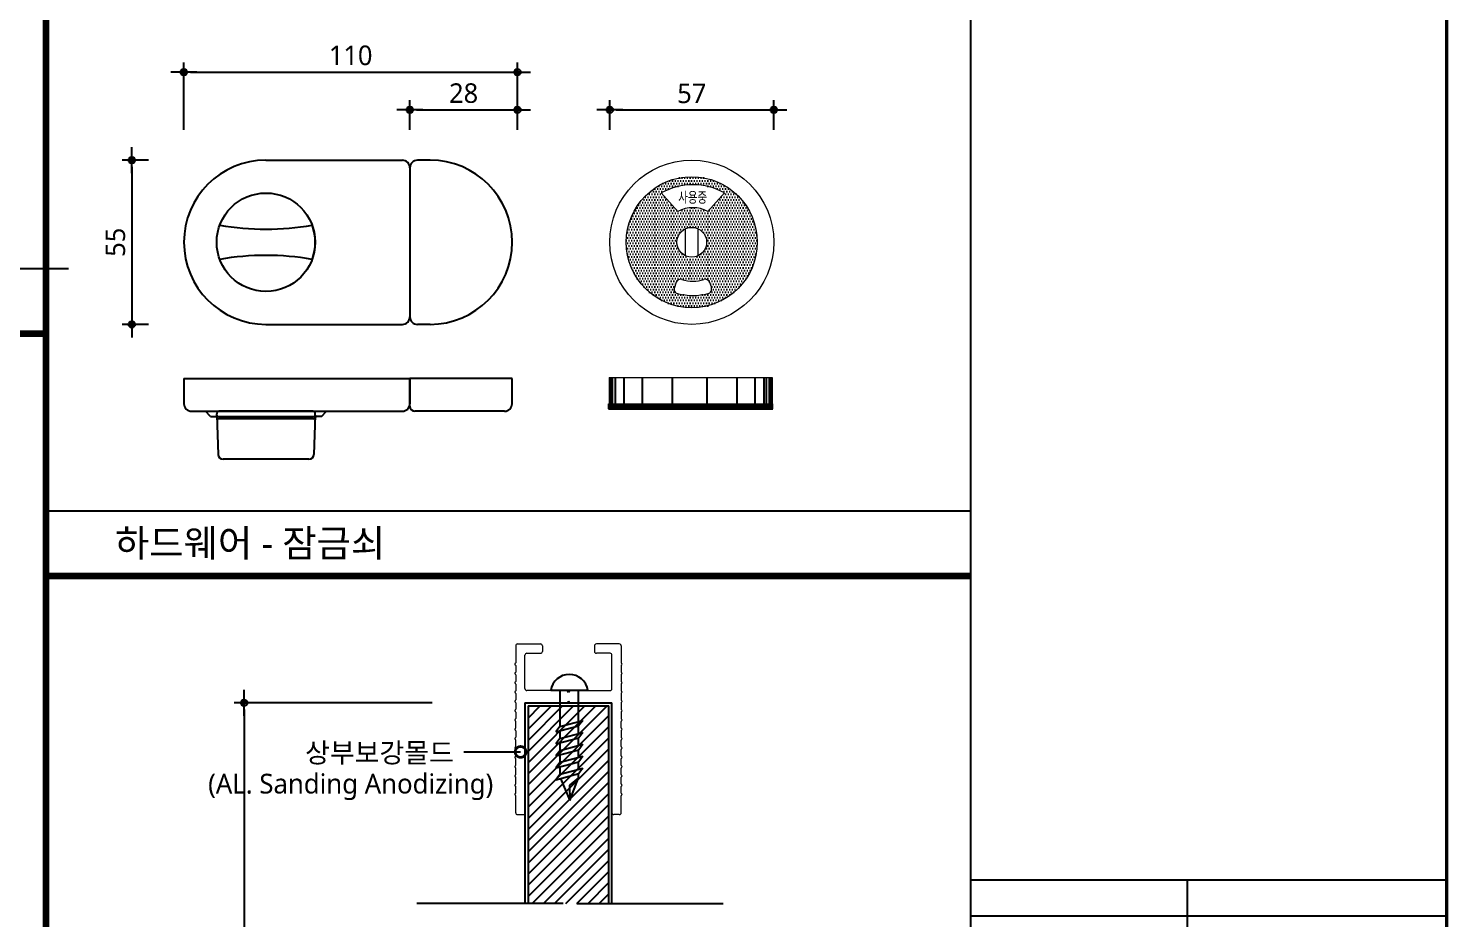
# Model space of a CAD drawing. Extents: x -256 to 8104, y -176 to 5714.
# Drawn here: x 5805 to 7984, y 3126 to 4493 of the extents above; entities that cross this region are included whole.
import ezdxf
from ezdxf.enums import TextEntityAlignment as Align

# ---------------------------------------------------------------- set-up
doc = ezdxf.new("R2010")
doc.units = 0
doc.header["$LTSCALE"] = 30
doc.linetypes.add('HIDDEN2', pattern=[4.7625, 3.175, -1.5875])
doc.layers.get('0').update_dxf_attribs({"linetype": 'CONTINUOUS'})
doc.layers.get('DEFPOINTS').update_dxf_attribs({"linetype": 'CONTINUOUS'})
for name, color, linetype in [('02---제품선', 4, 'CONTINUOUS'), ('C', 2, 'CONTINUOUS'), ('curior-0Line', 252, 'CONTINUOUS'), ('DIM', 7, 'CONTINUOUS'), ('HAT', 8, 'CONTINUOUS'), ('TIT', 3, 'CONTINUOUS'), ('기타', 1, 'CONTINUOUS'), ('문자', 3, 'CONTINUOUS'), ('상부보강몰드', 4, 'HIDDEN2'), ('잠금쇠(회전형)', 4, 'CONTINUOUS'), ('치수', 1, 'CONTINUOUS'), ('판넬', 2, 'CONTINUOUS'), ('해치', 8, 'CONTINUOUS')]:
    doc.layers.add(name, color=color, linetype=linetype)
doc.styles.add('HDW', font='gulim.ttc')
doc.styles.add('돋움', font='malgun.ttf')
doc.dimstyles.new('10', dxfattribs={"dimscale": 10, "dimtxt": 3, "dimasz": 1, "dimexe": 1.5, "dimexo": 2, "dimgap": 1, "dimtad": 1, "dimdec": 0, "dimlunit": 6, "dimtxsty": '돋움', "dimblk": 'DIMDOT', "dimcen": -1, "dimdle": 1.5, "dimclrt": 3, "dimazin": 3, "dimtfac": 1, "dimtdec": 0, "dimtix": 1, "dimtmove": 2, "dimatfit": 3, "dimldrblk": 'DIMDOT', "dimarcsym": 0})

# ---------------------------------------------------------------- blocks, each defined once
blk = doc.blocks.new('DIMDOT')
at = {"linetype": 'Continuous'}
blk.add_line((-2, 0), (2, 0), dxfattribs=at)
for radius in [0.5, 0.25]:
    blk.add_circle((0, 0), radius, dxfattribs=at)
blk = doc.blocks.new('*D323')
at = {"layer": 'DEFPOINTS', "color": 0}
for p in [(125029.1, 4639.2), (124517.1, 4530.6), (125029.1, 4530.6)]:
    blk.add_point(p, dxfattribs=at)
at = {"layer": 'DIM', "color": 0, "lineweight": -2, "ltscale": 10}
for p, q in [((124517.1, 4550.6), (124517.1, 4654.2)), ((125029.1, 4550.6), (125029.1, 4654.2)), ((124527.1, 4639.2), (125019.1, 4639.2))]:
    blk.add_line(p, q, dxfattribs=at)
at = {"layer": 'DIM', "color": 0, "lineweight": -2, "xscale": 10, "yscale": 10, "zscale": 10, "rotation": 180}
blk.add_blockref('DIMDOT', (124517.1, 4639.2), dxfattribs=at)
at = {"layer": 'DIM', "color": 0, "lineweight": -2, "xscale": 10, "yscale": 10, "zscale": 10}
blk.add_blockref('DIMDOT', (125029.1, 4639.2), dxfattribs=at)
at = {"layer": 'DIM', "color": 3, "insert": (124773.1, 4664.8), "char_height": 30, "attachment_point": 5, "style": '돋움'}
blk.add_mtext('110', dxfattribs=at)
blk = doc.blocks.new('*D324')
at = {"layer": 'DEFPOINTS', "color": 0}
for p in [(125029.1, 4581.3), (124864.1, 4530.6), (125029.1, 4530.6)]:
    blk.add_point(p, dxfattribs=at)
at = {"layer": 'DIM', "color": 0, "lineweight": -2, "ltscale": 10}
for p, q in [((124864.1, 4550.6), (124864.1, 4596.3)), ((124874.1, 4581.3), (125019.1, 4581.3)), ((125029.1, 4550.6), (125029.1, 4596.3))]:
    blk.add_line(p, q, dxfattribs=at)
at = {"layer": 'DIM', "color": 0, "lineweight": -2, "xscale": 10, "yscale": 10, "zscale": 10, "rotation": 180}
blk.add_blockref('DIMDOT', (124864.1, 4581.3), dxfattribs=at)
at = {"layer": 'DIM', "color": 0, "lineweight": -2, "xscale": 10, "yscale": 10, "zscale": 10}
blk.add_blockref('DIMDOT', (125029.1, 4581.3), dxfattribs=at)
at = {"layer": 'DIM', "color": 3, "insert": (124946.6, 4606.8), "char_height": 30, "attachment_point": 5, "style": '돋움'}
blk.add_mtext('28', dxfattribs=at)
blk = doc.blocks.new('*D325')
at = {"layer": 'DEFPOINTS', "color": 0}
for p in [(125422.9, 4581.3), (125170.9, 4530.6), (125422.9, 4530.6)]:
    blk.add_point(p, dxfattribs=at)
at = {"layer": 'DIM', "color": 0, "lineweight": -2, "ltscale": 10}
for p, q in [((125170.9, 4550.6), (125170.9, 4596.3)), ((125180.9, 4581.3), (125412.9, 4581.3)), ((125422.9, 4550.6), (125422.9, 4596.3))]:
    blk.add_line(p, q, dxfattribs=at)
at = {"layer": 'DIM', "color": 0, "lineweight": -2, "xscale": 10, "yscale": 10, "zscale": 10, "rotation": 180}
blk.add_blockref('DIMDOT', (125170.9, 4581.3), dxfattribs=at)
at = {"layer": 'DIM', "color": 0, "lineweight": -2, "xscale": 10, "yscale": 10, "zscale": 10}
blk.add_blockref('DIMDOT', (125422.9, 4581.3), dxfattribs=at)
at = {"layer": 'DIM', "color": 3, "insert": (125296.9, 4606.5), "char_height": 30, "attachment_point": 5, "style": '돋움'}
blk.add_mtext('57', dxfattribs=at)
blk = doc.blocks.new('*D330')
at = {"layer": 'DEFPOINTS', "color": 0}
for p in [(124482.8, 4504.1), (124437.2, 4252.1), (124482.8, 4252.1)]:
    blk.add_point(p, dxfattribs=at)
at = {"layer": 'DIM', "color": 0, "lineweight": -2, "ltscale": 10}
for p, q in [((124462.8, 4504.1), (124422.2, 4504.1)), ((124437.2, 4494.1), (124437.2, 4262.1)), ((124462.8, 4252.1), (124422.2, 4252.1))]:
    blk.add_line(p, q, dxfattribs=at)
at = {"layer": 'DIM', "color": 0, "lineweight": -2, "xscale": 10, "yscale": 10, "zscale": 10}
for p, rotation in [((124437.2, 4504.1), 90), ((124437.2, 4252.1), 270)]:
    blk.add_blockref('DIMDOT', p, dxfattribs=dict(at, rotation=rotation))
at = {"layer": 'DIM', "color": 3, "insert": (124411.9, 4378.1), "char_height": 30, "attachment_point": 5, "rotation": 90, "style": '돋움'}
blk.add_mtext('55', dxfattribs=at)
blk = doc.blocks.new('*D331')
at = {"layer": 'DEFPOINTS', "color": 0}
for p in [(124918.1, 3671), (124609.4, 1367.7), (124918.1, 1367.7)]:
    blk.add_point(p, dxfattribs=at)
at = {"layer": 'DIM', "color": 0, "lineweight": -2, "ltscale": 10}
for p, q in [((124898.1, 3671), (124594.4, 3671)), ((124609.4, 3661), (124609.4, 1377.7)), ((124898.1, 1367.7), (124594.4, 1367.7))]:
    blk.add_line(p, q, dxfattribs=at)
at = {"layer": 'DIM', "color": 0, "lineweight": -2, "xscale": 10, "yscale": 10, "zscale": 10}
for p, rotation in [((124609.4, 3671), 90), ((124609.4, 1367.7), 270)]:
    blk.add_blockref('DIMDOT', p, dxfattribs=dict(at, rotation=rotation))
at = {"layer": 'DIM', "color": 3, "insert": (124584.1, 2519.4), "char_height": 30, "attachment_point": 5, "rotation": 90, "style": '돋움'}
blk.add_mtext('VAR.', dxfattribs=at)
blk = doc.blocks.new('A$C13EB2441')
for p, q in [((0.837, 7.375), (0.837, 14.115)), ((0.837, 6.74), (0.837, 0))]:
    blk.add_line(p, q)
blk = doc.blocks.new('_DOTSMALL')
at = {"color": 0, "linetype": 'ByBlock', "const_width": 0.5}
blk.add_lwpolyline([(-0.0625, 0, 1), (0.0625, 0, 1)], format="xyb", close=True, dxfattribs=at)
blk = doc.blocks.new('A$C63EC304E')
at = {"layer": '치수', "color": 1, "xscale": 2.5, "yscale": 2.5, "zscale": 2.5, "rotation": 234.3098741996962}
blk.add_blockref('_DOTSMALL', (0.31, 0.31), dxfattribs=at)
blk = doc.blocks.new('A$C2BC9653E')
at = {"layer": '치수', "xscale": 0.3333333333333333, "yscale": 0.3333333333333333, "zscale": 0.3333333333333333}
blk.add_blockref('A$C63EC304E', (0, 0), dxfattribs=at)
blk = doc.blocks.new('A$C7FC71301')
at = {"layer": '치수', "rotation": 180}
blk.add_blockref('A$C2BC9653E', (0.208, 0.208), dxfattribs=at)
blk = doc.blocks.new('A$C4A20372B')
at = {"layer": '치수'}
blk.add_blockref('A$C7FC71301', (0, 0), dxfattribs=at)
blk = doc.blocks.new('A$C566469F5')
at = {"layer": '치수'}
blk.add_blockref('A$C4A20372B', (0, 0), dxfattribs=at)
blk = doc.blocks.new('A$C7E317CD4')
at = {"layer": '해치', "xscale": 2, "yscale": 2, "zscale": 2}
blk.add_blockref('A$C566469F5', (0, 0), dxfattribs=at)
blk = doc.blocks.new('A$C601D7F27')
at = {"layer": '치수'}
blk.add_blockref('A$C7E317CD4', (0, 0), dxfattribs=at)
blk = doc.blocks.new('A$C38802C08')
at = {"layer": '치수'}
blk.add_blockref('A$C601D7F27', (0, 0), dxfattribs=at)
blk = doc.blocks.new('BASIC_12', base_point=(118473.5, 213.7))
at = {"layer": 'HAT', "transparency": 33554687}
h = blk.add_hatch(dxfattribs=at)
h.set_pattern_fill('ANSI31', color=256, scale=3.811219)
h.set_pattern_definition([(45, (110955.914, 177.946), (-8.55643, 8.55643), [])])
h.paths.add_polyline_path([(125099.4, 3363.3), (125120.5, 3363.3), (125169.5, 3363.3), (125169.5, 3666.3), (125045.6, 3666.3), (125045.6, 3363.3)])
at = {"layer": '해치'}
h = blk.add_hatch(dxfattribs=at)
h.set_pattern_fill('DOTS', color=256, scale=2.628474)
h.set_pattern_definition([(0, (119602.8484, 920.721), (2.086351, 4.1727023), [0, -4.1727023])])
h.paths.add_polyline_path([(125397.5, 4378.1, 1), (125196.2, 4378.1, 1)])
h.paths.add_polyline_path([(125273.9, 4378.1, -1), (125319.8, 4378.1, -1)], flags=16)
h.paths.add_polyline_path([(125321.6, 4425.3, 0.250537), (125275.7, 4425.3), (125249.9, 4453.8, -0.258173), (125347.4, 4453.8)], flags=16)
h.paths.add_polyline_path([(125324.3, 4316.6), (125327.1, 4308.5, -0.437988), (125322.3, 4299.4, -0.127495), (125275.1, 4299.4, -0.437988), (125270.2, 4308.5), (125273, 4316.6, -0.407197), (125281.8, 4321, 0.156299), (125315.5, 4321, -0.407197)], flags=16)
h.paths.add_polyline_path([(125272.3, 4432.3), (125272.3, 4461.6), (125324.6, 4461.6), (125324.6, 4432.3)], flags=8)
at = {"color": 8}
for p, q in [((120992.3, 4337.9), (124340.1, 4337.9)), ((124305.4, 3965.7), (125725.1, 3965.7))]:
    blk.add_line(p, q, dxfattribs=at)
at = {"color": 8, "const_width": 10}
for points in [[(124305.4, 213.8), (124305.4, 5752.1)], [(120957.6, 4237.9), (124305.4, 4237.9)], [(124305.4, 3865.7), (125725.1, 3865.7)]]:
    blk.add_lwpolyline(points, dxfattribs=at)
at = {"color": 2}
for points in [[(118472.8, 5752.1), (125725.1, 5752.1), (125725.1, 213.8), (118472.8, 213.8)], [(118472.8, 5752.1), (125725.1, 5752.1), (125725.1, 213.8), (118472.8, 213.8)], [(118472.8, 5752.1), (126454.7, 5752.1), (126454.7, 213.8), (118472.8, 213.8)]]:
    blk.add_lwpolyline(points, close=True, dxfattribs=at)
at = {"layer": '02---제품선'}
for p, q in [((124643.1, 4504.1), (124852.5, 4504.1)), ((124864.1, 4492.4), (124864.1, 4263.7)), ((124864.1, 4492.4), (124864.1, 4263.7)), ((124895.1, 4504.1), (124875.8, 4504.1)), ((124643.1, 4252.1), (124852.5, 4252.1)), ((124895.1, 4252.1), (124875.8, 4252.1)), ((124517.1, 4169.1), (124864.1, 4169.1)), ((124517.1, 4169.1), (124517.1, 4130.3)), ((124864.1, 4169.1), (124864.1, 4130.3)), ((125021.1, 4169.1), (124864.1, 4169.1)), ((124864.1, 4126.4), (124864.1, 4169.1)), ((125021.1, 4130.3), (125021.1, 4169.1)), ((124528.8, 4118.7), (124550.1, 4118.7)), ((124550.1, 4118.7), (124736.2, 4118.7)), ((124557.9, 4110.9), (124550.1, 4118.7)), ((124557.9, 4110.9), (124565.6, 4110.9)), ((124565.6, 4110.9), (124720.7, 4110.9)), ((124567.5, 4110.9), (124567.5, 4114.8)), ((124567.5, 4112.9), (124569.6, 4052.5)), ((124714.9, 4118.7), (124571.4, 4118.7)), ((124714.9, 4107), (124571.4, 4107)), ((124718.8, 4112.9), (124716.7, 4052.5)), ((124718.7, 4110.9), (124718.7, 4114.8)), ((124728.4, 4110.9), (124720.7, 4110.9)), ((124728.4, 4110.9), (124736.2, 4118.7)), ((124736.2, 4118.7), (124852.5, 4118.7)), ((125009.5, 4118.7), (124871.9, 4118.7)), ((124709, 4045), (124577.3, 4045))]:
    blk.add_line(p, q, dxfattribs=at)
blk.add_circle((124643.1, 4378.1), 75.6, dxfattribs=at)
blk.add_circle((124643.1, 4378.1), 75.6, dxfattribs=at)
for centre, radius, start, end in [((124643.1, 4378.1), 126, 90, 180), ((124852.5, 4492.4), 11.6, 0, 90), ((124875.8, 4492.4), 11.6, 90, 180), ((124895.1, 4378.1), 126, 0, 90), ((124643.1, 4814.9), 416.6, 260.2031, 279.7969), ((124643.1, 4378.1), 75.6, 340.7512, 19.2488), ((124643.1, 4378.1), 126, 180, 270), ((124895.1, 4378.1), 126, 270, 0), ((124643.1, 3941.3), 416.6, 80.2031, 99.7969), ((124852.5, 4263.7), 11.6, 270, 0), ((124875.8, 4263.7), 11.6, 180, 270), ((124528.8, 4130.3), 11.6, 180, 270), ((124852.5, 4130.3), 11.6, 270, 0), ((124871.9, 4126.4), 7.75, 180, 270), ((125009.5, 4130.3), 11.6, 270, 0), ((124571.4, 4114.8), 3.88, 90, 180), ((124571.4, 4110.9), 3.88, 180, 270), ((124714.9, 4114.8), 3.88, 0, 90), ((124714.9, 4110.9), 3.88, 270, 0), ((124577.3, 4052.8), 7.75, 182, 270), ((124709, 4052.8), 7.75, 270, 358)]:
    blk.add_arc(centre, radius, start, end, dxfattribs=at)
at = {"layer": 'C'}
for p, q in [((125045.6, 3666.3), (125045.6, 3363.3)), ((125045.6, 3666.3), (125169.5, 3666.3)), ((125045.6, 3666.3), (125169.5, 3666.3)), ((125169.5, 3363.3), (125169.5, 3666.3))]:
    blk.add_line(p, q, dxfattribs=at)
at = {"layer": 'curior-0Line'}
for p, q in [((125725.1, 5752.1), (125725.1, 214.6)), ((125725.5, 3399.7), (126457.5, 3399.7)), ((126057.7, 3399.7), (126057.7, 2845.9)), ((125725.5, 3344.3), (126457.5, 3344.3))]:
    blk.add_line(p, q, dxfattribs=at)
blk.add_lwpolyline([(126457.5, 5752.1), (125725.1, 5752.1), (125725.1, 213.8), (126457.5, 213.8)], close=True, dxfattribs=at)
at = {"layer": '기타', "color": 1}
for p, q in [((125094.6, 3634.9), (125094.6, 3690.1)), ((125123.2, 3642.5), (125123.2, 3690.1)), ((125094.5, 3634.9), (125129.5, 3644.2)), ((125129.5, 3644.2), (125123.2, 3635.9)), ((125088.2, 3626.6), (125123.2, 3635.9)), ((125094.5, 3634.9), (125088.2, 3626.6)), ((125094.5, 3616.5), (125129.5, 3625.8)), ((125094.6, 3616.6), (125094.6, 3628.3)), ((125123.2, 3624.2), (125123.2, 3635.9)), ((125129.5, 3625.8), (125123.3, 3617.5)), ((125088.3, 3608.2), (125123.3, 3617.5)), ((125094.5, 3616.5), (125088.3, 3608.2)), ((125088.3, 3589.9), (125123.3, 3599.2)), ((125094.6, 3598.2), (125088.3, 3589.9)), ((125094.6, 3598.2), (125094.6, 3609.9)), ((125094.6, 3598.2), (125129.5, 3607.5)), ((125123.2, 3605.8), (125123.2, 3617.5)), ((125123.2, 3587.5), (125123.2, 3599.2)), ((125129.5, 3607.5), (125123.3, 3599.2)), ((125088.4, 3571.5), (125123.4, 3580.8)), ((125094.6, 3579.9), (125088.4, 3571.5)), ((125094.6, 3579.9), (125094.6, 3591.6)), ((125094.6, 3579.9), (125129.6, 3589.2)), ((125123.2, 3569.1), (125123.2, 3580.8)), ((125129.6, 3589.2), (125123.4, 3580.8)), ((125088.4, 3553.2), (125123.4, 3562.5)), ((125094.6, 3561.5), (125088.4, 3553.2)), ((125094.6, 3561.5), (125094.6, 3573.2)), ((125094.6, 3561.5), (125129.6, 3570.8)), ((125095.4, 3555), (125109.9, 3521.4)), ((125123.2, 3556.2), (125109, 3544.9)), ((125109.9, 3521.4), (125123.2, 3556.2)), ((125123.2, 3556.2), (125123.2, 3562.4)), ((125129.6, 3570.8), (125123.4, 3562.5)), ((125109, 3544.9), (125109.9, 3521.4))]:
    blk.add_line(p, q, dxfattribs=at)
blk.add_arc((125108.9, 3685.9), 28.9, 8.3784, 171.6216, dxfattribs=at)
at = {"layer": '상부보강몰드', "linetype": 'Continuous', "lineweight": 15}
for p, q in [((125026.6, 3758.6), (125026.6, 3732.7)), ((125029.4, 3761.5), (125064.7, 3761.5)), ((125067.5, 3758.6), (125067.5, 3750)), ((125147.6, 3758.6), (125147.6, 3750)), ((125185.7, 3761.5), (125150.4, 3761.5)), ((125188.5, 3758.6), (125188.5, 3732.7)), ((125026.6, 3728.4), (125026.6, 3718.4)), ((125026.6, 3728.4), (125026.6, 3718.4)), ((125040.8, 3692.9), (125040.8, 3744.3)), ((125043.7, 3747.2), (125064.7, 3747.2)), ((125171.4, 3747.2), (125150.4, 3747.2)), ((125174.2, 3692.9), (125174.2, 3744.3)), ((125188.5, 3728.4), (125188.5, 3718.4)), ((125188.5, 3728.4), (125188.5, 3718.4)), ((125026.6, 3714.1), (125026.6, 3704.1)), ((125026.6, 3714.1), (125026.6, 3704.1)), ((125188.5, 3714.1), (125188.5, 3704.1)), ((125188.5, 3714.1), (125188.5, 3704.1)), ((125026.6, 3699.8), (125026.6, 3689.8)), ((125026.6, 3699.8), (125026.6, 3689.8)), ((125026.6, 3685.5), (125026.6, 3675.6)), ((125026.6, 3685.5), (125026.6, 3675.6)), ((125105.2, 3690.1), (125043.7, 3690.1)), ((125107.5, 3687.2), (125105.2, 3690.1)), ((125109.9, 3690.1), (125107.5, 3687.2)), ((125109.9, 3690.1), (125171.4, 3690.1)), ((125188.5, 3699.8), (125188.5, 3689.8)), ((125188.5, 3699.8), (125188.5, 3689.8)), ((125188.5, 3685.5), (125188.5, 3675.6)), ((125188.5, 3685.5), (125188.5, 3675.6)), ((125026.6, 3671.2), (125026.6, 3661.3)), ((125026.6, 3671.2), (125026.6, 3661.3)), ((125040.8, 3671), (125040.8, 3502.4)), ((125040.8, 3671), (125105.2, 3671)), ((125105.2, 3671), (125107.5, 3673.9)), ((125107.5, 3673.9), (125109.9, 3671)), ((125174.2, 3671), (125109.9, 3671)), ((125174.2, 3671), (125174.2, 3502.4)), ((125188.5, 3671.2), (125188.5, 3661.3)), ((125188.5, 3671.2), (125188.5, 3661.3)), ((125026.6, 3656.9), (125026.6, 3647)), ((125026.6, 3656.9), (125026.6, 3647)), ((125026.6, 3632.7), (125026.6, 3642.6)), ((125188.5, 3656.9), (125188.5, 3647)), ((125188.5, 3656.9), (125188.5, 3647)), ((125188.5, 3632.7), (125188.5, 3642.6)), ((125026.6, 3628.3), (125026.6, 3618.4)), ((125188.5, 3628.3), (125188.5, 3618.4)), ((125026.6, 3604.1), (125026.6, 3614)), ((125026.6, 3589.8), (125026.6, 3599.7)), ((125188.5, 3604.1), (125188.5, 3614)), ((125188.5, 3589.8), (125188.5, 3599.7)), ((125026.6, 3575.5), (125026.6, 3585.4)), ((125188.5, 3575.5), (125188.5, 3585.4)), ((125026.6, 3561.2), (125026.6, 3571.1)), ((125026.6, 3546.9), (125026.6, 3556.9)), ((125188.5, 3561.2), (125188.5, 3571.1)), ((125188.5, 3546.9), (125188.5, 3556.9)), ((125026.6, 3532.6), (125026.6, 3542.6)), ((125188.5, 3532.6), (125188.5, 3542.6)), ((125026.6, 3502.4), (125026.6, 3528.3)), ((125188.5, 3502.4), (125188.5, 3528.3)), ((125029.4, 3499.5), (125038, 3499.5)), ((125185.7, 3499.5), (125177.1, 3499.5))]:
    blk.add_line(p, q, dxfattribs=at)
for centre, radius, start, end in [((125029.4, 3758.6), 2.86, 90, 180), ((125029.4, 3758.6), 2.86, 90, 180), ((125064.7, 3758.6), 2.86, 0, 90), ((125064.7, 3750), 2.86, 270, 0), ((125150.4, 3758.6), 2.86, 90, 180), ((125150.4, 3750), 2.86, 180, 270), ((125185.7, 3758.6), 2.86, 0, 90), ((125185.7, 3758.6), 2.86, 0, 90), ((125026.6, 3730.5), 1.43, 113.5782, 246.4218), ((125026.6, 3730.5), 1.43, 113.5782, 246.4218), ((125026.6, 3730.5), 1.43, 113.5782, 246.4218), ((125026.6, 3730.5), 1.43, 113.5782, 246.4218), ((125025.6, 3732.7), 0.953, 293.5782, 0), ((125025.6, 3732.7), 0.953, 293.5782, 0), ((125025.6, 3732.7), 0.953, 293.5782, 0), ((125025.6, 3732.7), 0.953, 293.5782, 0), ((125025.6, 3728.4), 0.953, 0, 66.4218), ((125025.6, 3728.4), 0.953, 0, 66.4218), ((125025.6, 3728.4), 0.953, 0, 66.4218), ((125025.6, 3728.4), 0.953, 0, 66.4218), ((125043.7, 3744.3), 2.86, 90, 180), ((125171.4, 3744.3), 2.86, 0, 90), ((125189.5, 3732.7), 0.953, 180, 246.4218), ((125189.5, 3732.7), 0.953, 180, 246.4218), ((125189.5, 3732.7), 0.953, 180, 246.4218), ((125189.5, 3732.7), 0.953, 180, 246.4218), ((125189.5, 3728.4), 0.953, 113.5782, 180), ((125189.5, 3728.4), 0.953, 113.5782, 180), ((125189.5, 3728.4), 0.953, 113.5782, 180), ((125189.5, 3728.4), 0.953, 113.5782, 180), ((125188.5, 3730.5), 1.43, 293.5782, 66.4218), ((125188.5, 3730.5), 1.43, 293.5782, 66.4218), ((125188.5, 3730.5), 1.43, 293.5782, 66.4218), ((125188.5, 3730.5), 1.43, 293.5782, 66.4218), ((125026.6, 3716.2), 1.43, 113.5782, 246.4218), ((125026.6, 3716.2), 1.43, 113.5782, 246.4218), ((125026.6, 3716.2), 1.43, 113.5782, 246.4218), ((125026.6, 3716.2), 1.43, 113.5782, 246.4218), ((125025.6, 3718.4), 0.953, 293.5782, 0), ((125025.6, 3718.4), 0.953, 293.5782, 0), ((125025.6, 3718.4), 0.953, 293.5782, 0), ((125025.6, 3718.4), 0.953, 293.5782, 0), ((125025.6, 3714.1), 0.953, 0, 66.4218), ((125025.6, 3714.1), 0.953, 0, 66.4218), ((125025.6, 3714.1), 0.953, 0, 66.4218), ((125025.6, 3714.1), 0.953, 0, 66.4218), ((125189.5, 3718.4), 0.953, 180, 246.4218), ((125189.5, 3718.4), 0.953, 180, 246.4218), ((125189.5, 3718.4), 0.953, 180, 246.4218), ((125189.5, 3718.4), 0.953, 180, 246.4218), ((125189.5, 3714.1), 0.953, 113.5782, 180), ((125189.5, 3714.1), 0.953, 113.5782, 180), ((125189.5, 3714.1), 0.953, 113.5782, 180), ((125189.5, 3714.1), 0.953, 113.5782, 180), ((125188.5, 3716.2), 1.43, 293.5782, 66.4218), ((125188.5, 3716.2), 1.43, 293.5782, 66.4218), ((125188.5, 3716.2), 1.43, 293.5782, 66.4218), ((125188.5, 3716.2), 1.43, 293.5782, 66.4218), ((125026.6, 3702), 1.43, 113.5782, 246.4218), ((125026.6, 3702), 1.43, 113.5782, 246.4218), ((125026.6, 3702), 1.43, 113.5782, 246.4218), ((125026.6, 3702), 1.43, 113.5782, 246.4218), ((125026.6, 3687.7), 1.43, 113.5782, 246.4218), ((125026.6, 3687.7), 1.43, 113.5782, 246.4218), ((125026.6, 3687.7), 1.43, 113.5782, 246.4218), ((125026.6, 3687.7), 1.43, 113.5782, 246.4218), ((125025.6, 3704.1), 0.953, 293.5782, 0), ((125025.6, 3704.1), 0.953, 293.5782, 0), ((125025.6, 3704.1), 0.953, 293.5782, 0), ((125025.6, 3704.1), 0.953, 293.5782, 0), ((125025.6, 3699.8), 0.953, 0, 66.4218), ((125025.6, 3699.8), 0.953, 0, 66.4218), ((125025.6, 3699.8), 0.953, 0, 66.4218), ((125025.6, 3699.8), 0.953, 0, 66.4218), ((125025.6, 3689.8), 0.953, 293.5782, 0), ((125025.6, 3689.8), 0.953, 293.5782, 0), ((125025.6, 3689.8), 0.953, 293.5782, 0), ((125025.6, 3689.8), 0.953, 293.5782, 0), ((125025.6, 3685.5), 0.953, 0, 66.4218), ((125025.6, 3685.5), 0.953, 0, 66.4218), ((125025.6, 3685.5), 0.953, 0, 66.4218), ((125025.6, 3685.5), 0.953, 0, 66.4218), ((125043.7, 3692.9), 2.86, 180, 270), ((125171.4, 3692.9), 2.86, 270, 0), ((125189.5, 3704.1), 0.953, 180, 246.4218), ((125189.5, 3704.1), 0.953, 180, 246.4218), ((125189.5, 3704.1), 0.953, 180, 246.4218), ((125189.5, 3704.1), 0.953, 180, 246.4218), ((125189.5, 3699.8), 0.953, 113.5782, 180), ((125189.5, 3699.8), 0.953, 113.5782, 180), ((125189.5, 3699.8), 0.953, 113.5782, 180), ((125189.5, 3699.8), 0.953, 113.5782, 180), ((125189.5, 3689.8), 0.953, 180, 246.4218), ((125189.5, 3689.8), 0.953, 180, 246.4218), ((125189.5, 3689.8), 0.953, 180, 246.4218), ((125189.5, 3689.8), 0.953, 180, 246.4218), ((125189.5, 3685.5), 0.953, 113.5782, 180), ((125189.5, 3685.5), 0.953, 113.5782, 180), ((125189.5, 3685.5), 0.953, 113.5782, 180), ((125189.5, 3685.5), 0.953, 113.5782, 180), ((125188.5, 3702), 1.43, 293.5782, 66.4218), ((125188.5, 3702), 1.43, 293.5782, 66.4218), ((125188.5, 3702), 1.43, 293.5782, 66.4218), ((125188.5, 3702), 1.43, 293.5782, 66.4218), ((125188.5, 3687.7), 1.43, 293.5782, 66.4218), ((125188.5, 3687.7), 1.43, 293.5782, 66.4218), ((125188.5, 3687.7), 1.43, 293.5782, 66.4218), ((125188.5, 3687.7), 1.43, 293.5782, 66.4218), ((125026.6, 3673.4), 1.43, 113.5782, 246.4218), ((125026.6, 3673.4), 1.43, 113.5782, 246.4218), ((125026.6, 3673.4), 1.43, 113.5782, 246.4218), ((125026.6, 3673.4), 1.43, 113.5782, 246.4218), ((125025.6, 3675.6), 0.953, 293.5782, 0), ((125025.6, 3675.6), 0.953, 293.5782, 0), ((125025.6, 3675.6), 0.953, 293.5782, 0), ((125025.6, 3675.6), 0.953, 293.5782, 0), ((125025.6, 3671.2), 0.953, 0, 66.4218), ((125025.6, 3671.2), 0.953, 0, 66.4218), ((125025.6, 3671.2), 0.953, 0, 66.4218), ((125025.6, 3671.2), 0.953, 0, 66.4218), ((125189.5, 3675.6), 0.953, 180, 246.4218), ((125189.5, 3675.6), 0.953, 180, 246.4218), ((125189.5, 3675.6), 0.953, 180, 246.4218), ((125189.5, 3675.6), 0.953, 180, 246.4218), ((125189.5, 3671.2), 0.953, 113.5782, 180), ((125189.5, 3671.2), 0.953, 113.5782, 180), ((125189.5, 3671.2), 0.953, 113.5782, 180), ((125189.5, 3671.2), 0.953, 113.5782, 180), ((125188.5, 3673.4), 1.43, 293.5782, 66.4218), ((125188.5, 3673.4), 1.43, 293.5782, 66.4218), ((125188.5, 3673.4), 1.43, 293.5782, 66.4218), ((125188.5, 3673.4), 1.43, 293.5782, 66.4218), ((125026.6, 3659.1), 1.43, 113.5782, 246.4218), ((125026.6, 3659.1), 1.43, 113.5782, 246.4218), ((125026.6, 3659.1), 1.43, 113.5782, 246.4218), ((125026.6, 3659.1), 1.43, 113.5782, 246.4218), ((125026.6, 3644.8), 1.43, 113.5782, 246.4218), ((125026.6, 3644.8), 1.43, 113.5782, 246.4218), ((125025.6, 3661.3), 0.953, 293.5782, 0), ((125025.6, 3661.3), 0.953, 293.5782, 0), ((125025.6, 3661.3), 0.953, 293.5782, 0), ((125025.6, 3661.3), 0.953, 293.5782, 0), ((125025.6, 3656.9), 0.953, 0, 66.4218), ((125025.6, 3656.9), 0.953, 0, 66.4218), ((125025.6, 3656.9), 0.953, 0, 66.4218), ((125025.6, 3656.9), 0.953, 0, 66.4218), ((125025.6, 3647), 0.953, 293.5782, 0), ((125025.6, 3647), 0.953, 293.5782, 0), ((125025.6, 3642.6), 0.953, 0, 66.4218), ((125025.6, 3642.6), 0.953, 0, 66.4218), ((125189.5, 3661.3), 0.953, 180, 246.4218), ((125189.5, 3661.3), 0.953, 180, 246.4218), ((125189.5, 3661.3), 0.953, 180, 246.4218), ((125189.5, 3661.3), 0.953, 180, 246.4218), ((125189.5, 3656.9), 0.953, 113.5782, 180), ((125189.5, 3656.9), 0.953, 113.5782, 180), ((125189.5, 3656.9), 0.953, 113.5782, 180), ((125189.5, 3656.9), 0.953, 113.5782, 180), ((125189.5, 3647), 0.953, 180, 246.4218), ((125189.5, 3647), 0.953, 180, 246.4218), ((125189.5, 3642.6), 0.953, 113.5782, 180), ((125189.5, 3642.6), 0.953, 113.5782, 180), ((125188.5, 3659.1), 1.43, 293.5782, 66.4218), ((125188.5, 3659.1), 1.43, 293.5782, 66.4218), ((125188.5, 3659.1), 1.43, 293.5782, 66.4218), ((125188.5, 3659.1), 1.43, 293.5782, 66.4218), ((125188.5, 3644.8), 1.43, 293.5782, 66.4218), ((125188.5, 3644.8), 1.43, 293.5782, 66.4218), ((125026.6, 3630.5), 1.43, 113.5782, 246.4218), ((125026.6, 3630.5), 1.43, 113.5782, 246.4218), ((125025.6, 3632.7), 0.953, 293.5782, 0), ((125025.6, 3632.7), 0.953, 293.5782, 0), ((125025.6, 3628.3), 0.953, 0, 66.4218), ((125025.6, 3628.3), 0.953, 0, 66.4218), ((125025.6, 3618.4), 0.953, 293.5782, 0), ((125189.5, 3632.7), 0.953, 180, 246.4218), ((125189.5, 3632.7), 0.953, 180, 246.4218), ((125189.5, 3628.3), 0.953, 113.5782, 180), ((125189.5, 3628.3), 0.953, 113.5782, 180), ((125189.5, 3618.4), 0.953, 180, 246.4218), ((125188.5, 3630.5), 1.43, 293.5782, 66.4218), ((125188.5, 3630.5), 1.43, 293.5782, 66.4218), ((125026.6, 3616.2), 1.43, 113.5782, 246.4218), ((125026.6, 3601.9), 1.43, 113.5782, 246.4218), ((125026.6, 3601.9), 1.43, 113.5782, 246.4218), ((125025.6, 3614), 0.953, 0, 66.4218), ((125025.6, 3604.1), 0.953, 293.5782, 0), ((125025.6, 3604.1), 0.953, 293.5782, 0), ((125025.6, 3599.7), 0.953, 0, 66.4218), ((125025.6, 3599.7), 0.953, 0, 66.4218), ((125189.5, 3614), 0.953, 113.5782, 180), ((125189.5, 3604.1), 0.953, 180, 246.4218), ((125189.5, 3604.1), 0.953, 180, 246.4218), ((125189.5, 3599.7), 0.953, 113.5782, 180), ((125189.5, 3599.7), 0.953, 113.5782, 180), ((125188.5, 3616.2), 1.43, 293.5782, 66.4218), ((125188.5, 3601.9), 1.43, 293.5782, 66.4218), ((125188.5, 3601.9), 1.43, 293.5782, 66.4218), ((125026.6, 3587.6), 1.43, 113.5782, 246.4218), ((125026.6, 3587.6), 1.43, 113.5782, 246.4218), ((125026.6, 3573.3), 1.43, 113.5782, 246.4218), ((125026.6, 3573.3), 1.43, 113.5782, 246.4218), ((125025.6, 3589.8), 0.953, 293.5782, 0), ((125025.6, 3589.8), 0.953, 293.5782, 0), ((125025.6, 3585.4), 0.953, 0, 66.4218), ((125025.6, 3585.4), 0.953, 0, 66.4218), ((125025.6, 3575.5), 0.953, 293.5782, 0), ((125025.6, 3575.5), 0.953, 293.5782, 0), ((125189.5, 3589.8), 0.953, 180, 246.4218), ((125189.5, 3589.8), 0.953, 180, 246.4218), ((125189.5, 3585.4), 0.953, 113.5782, 180), ((125189.5, 3585.4), 0.953, 113.5782, 180), ((125189.5, 3575.5), 0.953, 180, 246.4218), ((125189.5, 3575.5), 0.953, 180, 246.4218), ((125188.5, 3587.6), 1.43, 293.5782, 66.4218), ((125188.5, 3587.6), 1.43, 293.5782, 66.4218), ((125188.5, 3573.3), 1.43, 293.5782, 66.4218), ((125188.5, 3573.3), 1.43, 293.5782, 66.4218), ((125026.6, 3559), 1.43, 113.5782, 246.4218), ((125026.6, 3559), 1.43, 113.5782, 246.4218), ((125025.6, 3571.1), 0.953, 0, 66.4218), ((125025.6, 3571.1), 0.953, 0, 66.4218), ((125025.6, 3561.2), 0.953, 293.5782, 0), ((125025.6, 3561.2), 0.953, 293.5782, 0), ((125025.6, 3556.9), 0.953, 0, 66.4218), ((125025.6, 3556.9), 0.953, 0, 66.4218), ((125189.5, 3571.1), 0.953, 113.5782, 180), ((125189.5, 3571.1), 0.953, 113.5782, 180), ((125189.5, 3561.2), 0.953, 180, 246.4218), ((125189.5, 3561.2), 0.953, 180, 246.4218), ((125189.5, 3556.9), 0.953, 113.5782, 180), ((125189.5, 3556.9), 0.953, 113.5782, 180), ((125188.5, 3559), 1.43, 293.5782, 66.4218), ((125188.5, 3559), 1.43, 293.5782, 66.4218), ((125026.6, 3544.7), 1.43, 113.5782, 246.4218), ((125026.6, 3544.7), 1.43, 113.5782, 246.4218), ((125026.6, 3530.5), 1.43, 113.5782, 246.4218), ((125026.6, 3530.5), 1.43, 113.5782, 246.4218), ((125025.6, 3546.9), 0.953, 293.5782, 0), ((125025.6, 3546.9), 0.953, 293.5782, 0), ((125025.6, 3542.6), 0.953, 0, 66.4218), ((125025.6, 3542.6), 0.953, 0, 66.4218), ((125025.6, 3532.6), 0.953, 293.5782, 0), ((125025.6, 3532.6), 0.953, 293.5782, 0), ((125189.5, 3546.9), 0.953, 180, 246.4218), ((125189.5, 3546.9), 0.953, 180, 246.4218), ((125189.5, 3542.6), 0.953, 113.5782, 180), ((125189.5, 3542.6), 0.953, 113.5782, 180), ((125189.5, 3532.6), 0.953, 180, 246.4218), ((125189.5, 3532.6), 0.953, 180, 246.4218), ((125188.5, 3544.7), 1.43, 293.5782, 66.4218), ((125188.5, 3544.7), 1.43, 293.5782, 66.4218), ((125188.5, 3530.5), 1.43, 293.5782, 66.4218), ((125188.5, 3530.5), 1.43, 293.5782, 66.4218), ((125025.6, 3528.3), 0.953, 0, 66.4218), ((125025.6, 3528.3), 0.953, 0, 66.4218), ((125189.5, 3528.3), 0.953, 113.5782, 180), ((125189.5, 3528.3), 0.953, 113.5782, 180), ((125029.4, 3502.4), 2.86, 180, 270), ((125038, 3502.4), 2.86, 270, 0), ((125177.1, 3502.4), 2.86, 180, 270), ((125185.7, 3502.4), 2.86, 270, 0)]:
    blk.add_arc(centre, radius, start, end, dxfattribs=at)
at = {"layer": '잠금쇠(회전형)', "linetype": 'Continuous', "lineweight": 15}
for p, q in [((125249.9, 4453.8), (125275.7, 4425.3)), ((125347.4, 4453.8), (125321.6, 4425.3)), ((125286.9, 4398.8), (125286.9, 4357.6)), ((125306, 4398.4), (125306, 4357.2)), ((125273, 4316.6), (125270.2, 4308.5)), ((125324.3, 4316.6), (125327.1, 4308.5)), ((125170.1, 4170.6), (125420.5, 4170.6)), ((125170.1, 4170.6), (125170.1, 4130.3)), ((125170.9, 4170.6), (125170.9, 4130.3)), ((125420.5, 4170.6), (125420.5, 4130.3)), ((125169.3, 4130.3), (125421.3, 4130.3)), ((125169.3, 4122.6), (125169.3, 4130.3)), ((125169.3, 4122.9), (125421.3, 4122.9)), ((125421.3, 4122.6), (125421.3, 4130.3))]:
    blk.add_line(p, q, dxfattribs=at)
for radius in [126, 100.6, 22.9]:
    blk.add_circle((125296.9, 4378.1), radius, dxfattribs=at)
for centre, radius, start, end in [((125298.7, 4365.6), 100.7, 61.0478, 118.9522), ((125298.7, 4382.4), 48.7, 61.8696, 118.1304), ((125279.6, 4314.3), 7, 72.2332, 160.8571), ((125298.7, 4373.7), 55.3, 252.2332, 287.7668), ((125317.7, 4314.3), 7, 19.1429, 107.7668), ((125276.8, 4306.2), 7, 160.8571, 255.4685), ((125298.7, 4390.5), 94.1, 255.4685, 284.5315), ((125320.5, 4306.2), 7, 284.5315, 19.1429)]:
    blk.add_arc(centre, radius, start, end, dxfattribs=at)
at = {"layer": '치수'}
blk.add_line((124947, 3595.8), (125034.1, 3595.8), dxfattribs=at)
at = {"layer": '판넬', "color": 1}
for p, q in [((125137.5, 3690.1), (125080.4, 3690.1)), ((125040.8, 3671), (125040.8, 3363.3)), ((125040.8, 3671), (125174.2, 3671)), ((125174.2, 3363.3), (125174.2, 3671))]:
    blk.add_line(p, q, dxfattribs=at)
at = {"layer": '해치'}
for p, q in [((125172.4, 4170.6), (125172.4, 4130.3)), ((125174.9, 4170.6), (125174.9, 4130.3)), ((125179.2, 4170.6), (125179.2, 4130.3)), ((125192.8, 4170.6), (125192.8, 4130.3)), ((125220.6, 4170.6), (125220.6, 4130.3)), ((125266.9, 4170.6), (125266.9, 4130.3)), ((125319.9, 4170.6), (125319.9, 4130.3)), ((125366.2, 4170.6), (125366.2, 4130.3)), ((125394, 4170.6), (125394, 4130.3)), ((125407.6, 4170.6), (125407.6, 4130.3)), ((125411.4, 4170.6), (125411.4, 4130.3)), ((125415.7, 4170.6), (125415.7, 4130.3)), ((125418.1, 4170.6), (125418.1, 4130.3)), ((125419.7, 4170.6), (125419.7, 4130.3)), ((125169.3, 4127.8), (125421.3, 4127.8)), ((125169.3, 4126.5), (125421.3, 4126.5)), ((125169.3, 4125.2), (125421.3, 4125.2)), ((125169.3, 4124.4), (125421.3, 4124.4)), ((125169.3, 4123.6), (125421.3, 4123.6)), ((125169.3, 4122.6), (125421.3, 4122.6))]:
    blk.add_line(p, q, dxfattribs=at)
at = {"layer": '해치', "color": 3}
blk.add_line((125040.8, 3671), (125174.2, 3671), dxfattribs=at)
at = {"xscale": 33.34816454184198, "yscale": 33.34816454184198, "zscale": 33.34816454184198, "rotation": 270}
blk.add_blockref('A$C13EB2441', (124874.6, 3391.2), dxfattribs=at)
at = {"layer": '해치', "xscale": -20, "yscale": 20, "zscale": 20}
blk.add_blockref('A$C38802C08', (125038.3, 3591.6), dxfattribs=at)
at = {"layer": 'TIT', "style": '돋움'}
blk.add_text('하드웨어 - 잠금쇠', height=42, dxfattribs=at).set_placement((124826.2, 3895.2), align=Align.RIGHT)
at = {"layer": '문자', "style": '돋움'}
for s, height, p in [('상부보강몰드', 30.34, (124817.4, 3594.9)), ('(AL. Sanding Anodizing)', 30.337, (124773.2, 3543))]:
    blk.add_text(s, height=height, dxfattribs=at).set_placement(p, align=Align.MIDDLE)
at = {"layer": '잠금쇠(회전형)', "linetype": 'Continuous', "lineweight": 15, "style": 'HDW', "width": 0.659278}
blk.add_text('사용중', height=16.4, dxfattribs=at).set_placement((125276.2, 4438.9), (125320.5, 4438.9), align=Align.FIT)
at = {"layer": 'DIM', "ltscale": 10}
for base, p1, p2, text, picture, middle in [((125029.1, 4639.2), (124517.1, 4530.6), (125029.1, 4530.6), '110', '*D323', (124773.1, 4664.8)), ((125029.1, 4581.3), (124864.1, 4530.6), (125029.1, 4530.6), '28', '*D324', (124946.6, 4606.8)), ((125422.9, 4581.3), (125170.9, 4530.6), (125422.9, 4530.6), '57', '*D325', (125296.9, 4606.5))]:
    dim = blk.add_linear_dim(base=base, p1=p1, p2=p2, text=text, dimstyle='10', override={"dimtxsty": '돋움'}, dxfattribs=at)
    dim.commit()
    dim.dimension.update_dxf_attribs({"geometry": picture, "text_midpoint": middle})
for base, p1, p2, text, picture, middle in [((124437.2, 4252.1), (124482.8, 4504.1), (124482.8, 4252.1), '55', '*D330', (124411.9, 4378.1)), ((124609.4, 1367.7), (124918.1, 3671), (124918.1, 1367.7), 'VAR.', '*D331', (124584.1, 2519.4))]:
    dim = blk.add_linear_dim(base=base, p1=p1, p2=p2, angle=90, text=text, dimstyle='10', override={"dimtxsty": '돋움'}, dxfattribs=at)
    dim.commit()
    dim.dimension.update_dxf_attribs({"geometry": picture, "text_midpoint": middle})

msp = doc.modelspace()

# ---------------------------------------------------------------- block references
msp.add_blockref('BASIC_12', (0, 0))

doc.saveas('drawing.dxf')
